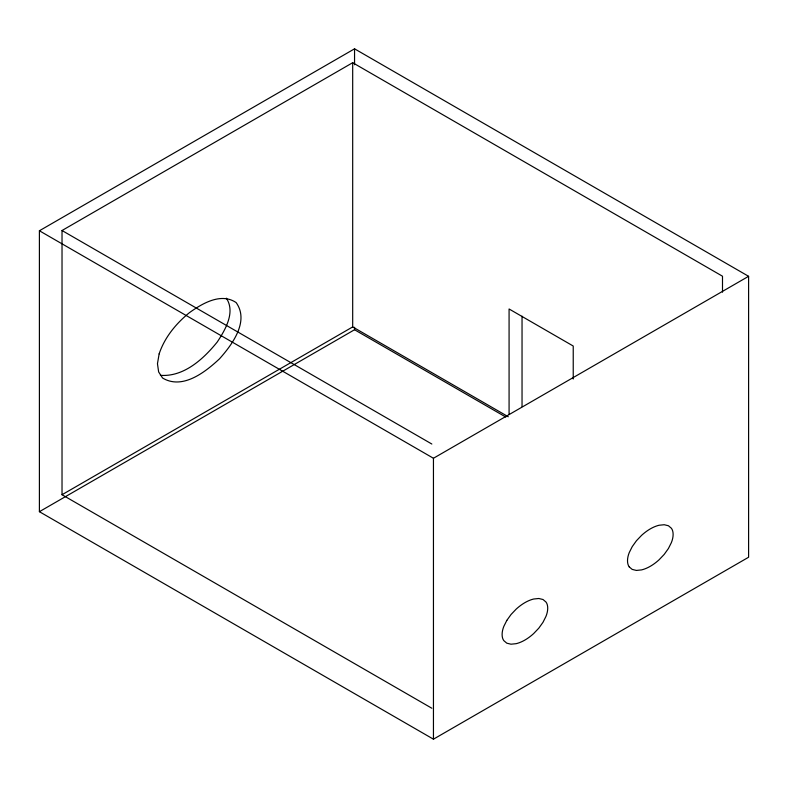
<?xml version="1.0" encoding="UTF-8"?>
<svg xmlns="http://www.w3.org/2000/svg" width="788" height="788" viewBox="0 0 788 788"><rect width="100%" height="100%" fill="white"/><g stroke="black" fill="none" stroke-linecap="round" stroke-linejoin="round"><path stroke-width="1.18" d="M39.4 230.766L354.551 48.817L748.6 276.312L748.6 557.234L433.449 739.183L39.4 511.688L39.4 230.766L433.449 458.261L748.6 276.312M431.834 708.235L62.025 494.726L62.025 230.52L352.689 62.705L722.497 276.214L722.497 292.19M62.025 494.726L352.689 326.921L508.28 416.754M39.4 511.688L354.551 329.739L505.778 417.049M160.397 375.334C183.781 377.088 203.471 359.032 217.232 342.022C225.279 329.857 235.651 312.215 226.353 298.189M62.025 230.52L431.834 444.028M629.228 566.887L632.203 569.409L636.409 570.433L641.56 569.901A44.492 25.689 -60 0 0 659.024 559.844L664.185 554.427L668.401 548.546L671.386 542.597A16.932 9.771 -60 0 0 671.406 528.275L668.441 525.754L664.235 524.729L659.083 525.251A44.492 25.689 -60 0 0 641.619 535.318L636.458 540.726L632.242 546.616L629.257 552.555A16.932 9.771 -60 0 0 629.228 566.887M573.231 379.018L573.231 346.031L509.078 308.985L509.078 414.084M522.04 316.165L522.04 406.598M433.449 458.261L433.449 739.183M354.551 48.817L354.551 64.764M354.551 327.276L354.551 329.739M352.689 62.705L352.689 326.921M159.137 353.891L157.462 363.721L158.644 371.956L162.594 378.033C182.491 389.981 205.215 372.202 219.497 358.826C232.194 344.622 249.55 321.297 236.134 302.572C220.985 292.338 202.25 303.488 189.445 312.649C176.059 323.523 164.643 337.363 159.137 353.891M506.832 620.383L503.847 626.332A16.932 9.771 -60 0 0 503.827 640.654L506.792 643.175L510.998 644.2L516.15 643.678A44.492 25.689 -60 0 0 533.614 633.611L538.775 628.203L542.991 622.313L545.976 616.374A16.932 9.771 -60 0 0 546.005 602.042L543.03 599.52L538.825 598.496L533.673 599.018A44.492 25.689 -60 0 0 516.209 609.085L511.048 614.502L506.832 620.383"/></g></svg>
